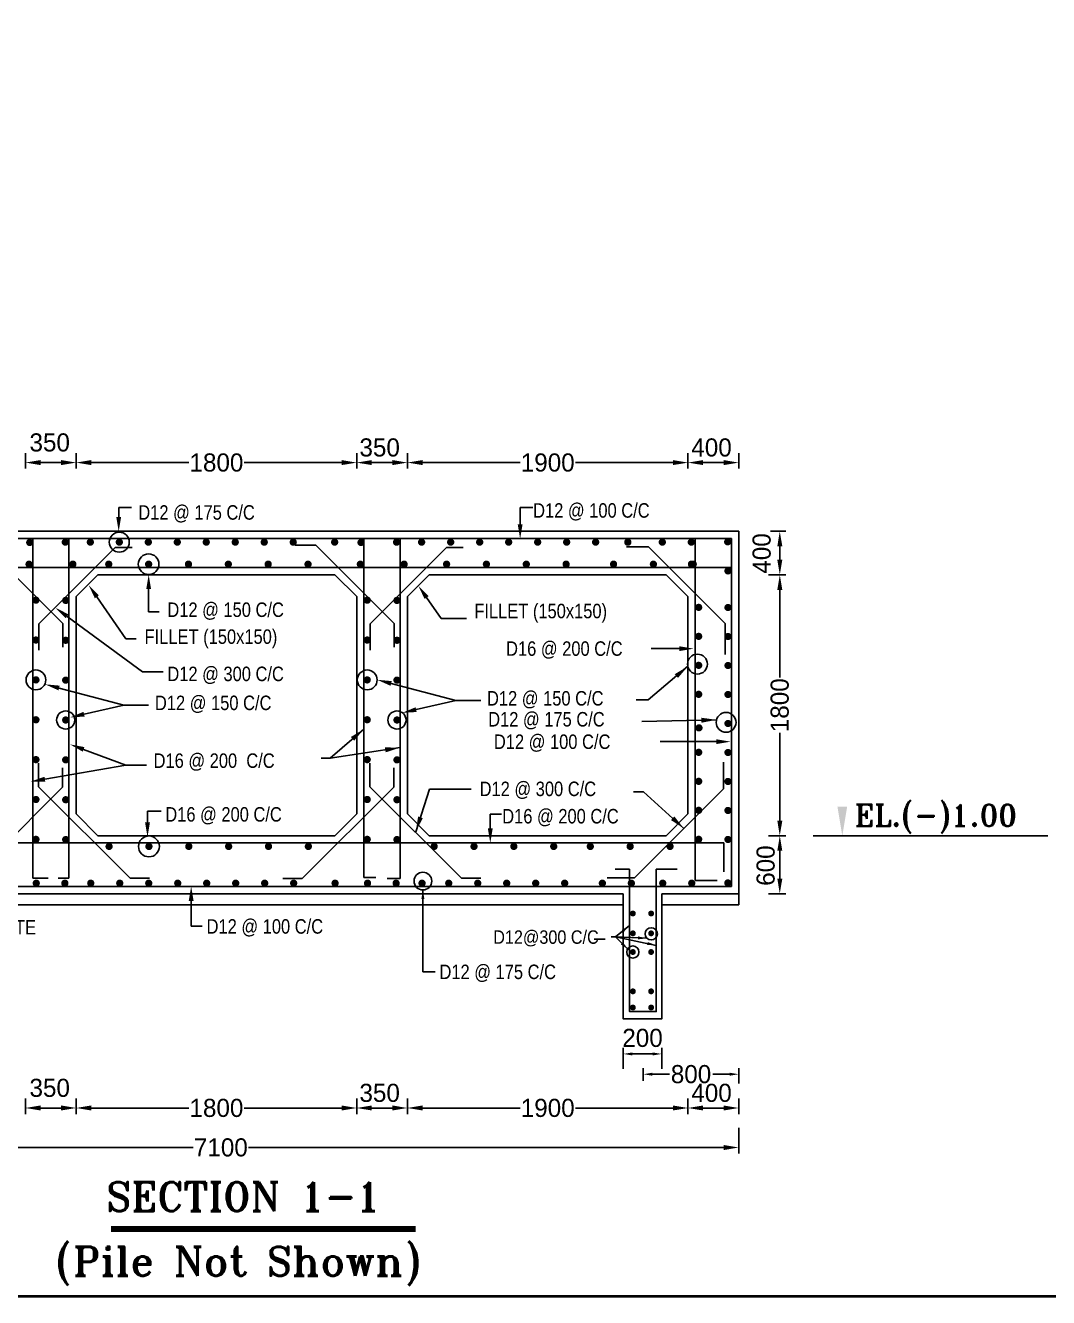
# Model space of a CAD drawing. Extents: x -377620 to 406987, y -326460 to -226264.
# Drawn here: x 97419 to 114362, y -270393 to -249332 of the extents above; entities that cross this region are included whole.
import ezdxf

# ---------------------------------------------------------------- set-up
doc = ezdxf.new("R2010")
doc.units = 0
doc.header["$LTSCALE"] = 300
doc.header["$MEASUREMENT"] = 0
doc.layers.get('DEFPOINTS').update_dxf_attribs({"linetype": 'CONTINUOUS'})
doc.layers.add('LINE', color=7, linetype='CONTINUOUS')
doc.styles.add('BIG', font='ROMANT.SHX')
doc.dimstyles.new('3', dxfattribs={"dimtxt": 225, "dimasz": 350, "dimexe": 100, "dimexo": 25, "dimgap": 9, "dimtad": 0, "dimdec": 0, "dimzin": 0, "dimdsep": 46, "dimtxsty": 'Standard', "dimcen": 0, "dimclrd": 5, "dimclre": 6, "dimclrt": 256, "dimadec": 0, "dimazin": 0, "dimtfac": 1, "dimtdec": 0, "dimtofl": 0, "dimtmove": 2, "dimatfit": 3, "dimfxl": 1, "dimtolj": 1, "dimtzin": 0, "dimarcsym": 0})

# ---------------------------------------------------------------- blocks, each defined once
blk = doc.blocks.new('*D280')
at = {"layer": 'DEFPOINTS', "color": 0}
for p in [(109701, -262747), (109701, -263707), (109911, -263707)]:
    blk.add_point(p, dxfattribs=at)
at = {"layer": 'LINE', "color": 7, "lineweight": -2}
for p, q in [((109726, -262747), (110011, -262747)), ((109911, -262997), (109911, -263457)), ((109726, -263707), (110011, -263707))]:
    blk.add_line(p, q, dxfattribs=at)
at = {"layer": 'LINE', "color": 7}
for points in [[(109870, -262997), (109953, -262997), (109911, -262747)], [(109870, -263457), (109953, -263457), (109911, -263707)]]:
    blk.add_solid(points, dxfattribs=at)
at = {"layer": 'LINE', "color": 7, "insert": (109678, -263242), "char_height": 300, "attachment_point": 5, "rotation": 90}
blk.add_mtext('\\A1;600', dxfattribs=at)
blk = doc.blocks.new('*D281')
at = {"layer": 'DEFPOINTS', "color": 0}
for p in [(98259, -267075), (102905, -267075), (102905, -267255)]:
    blk.add_point(p, dxfattribs=at)
at = {"layer": 'LINE', "color": 7, "lineweight": -2}
for p, q in [((98259, -267100), (98259, -267355)), ((98509, -267255), (100123, -267255)), ((102655, -267255), (101041, -267255)), ((102905, -267100), (102905, -267355))]:
    blk.add_line(p, q, dxfattribs=at)
at = {"layer": 'LINE', "color": 7}
for points in [[(98509, -267213), (98509, -267296), (98259, -267255)], [(102655, -267213), (102655, -267296), (102905, -267255)]]:
    blk.add_solid(points, dxfattribs=at)
at = {"layer": 'LINE', "color": 7, "insert": (100582, -267255), "char_height": 300, "attachment_point": 5}
blk.add_mtext('\\A1;1800', dxfattribs=at)
blk = doc.blocks.new('*D282')
at = {"layer": 'DEFPOINTS', "color": 0}
for p in [(97419, -267075), (98259, -267075), (98259, -267255)]:
    blk.add_point(p, dxfattribs=at)
at = {"layer": 'LINE', "color": 7, "lineweight": -2}
for p, q in [((97419, -267100), (97419, -267355)), ((97669, -267255), (98009, -267255)), ((98259, -267100), (98259, -267355))]:
    blk.add_line(p, q, dxfattribs=at)
at = {"layer": 'LINE', "color": 7}
for points in [[(97669, -267213), (97669, -267296), (97419, -267255)], [(98009, -267213), (98009, -267296), (98259, -267255)]]:
    blk.add_solid(points, dxfattribs=at)
at = {"layer": 'LINE', "color": 7, "insert": (97821, -266923), "char_height": 300, "attachment_point": 5}
blk.add_mtext('\\A1;350', dxfattribs=at)
blk = doc.blocks.new('*D283')
at = {"layer": 'DEFPOINTS', "color": 0}
for p in [(108391, -267075), (109231, -267075), (109231, -267255)]:
    blk.add_point(p, dxfattribs=at)
at = {"layer": 'LINE', "color": 7, "lineweight": -2}
for p, q in [((108391, -267100), (108391, -267355)), ((108641, -267255), (108981, -267255)), ((109231, -267100), (109231, -267355))]:
    blk.add_line(p, q, dxfattribs=at)
at = {"layer": 'LINE', "color": 7}
for points in [[(108641, -267213), (108641, -267296), (108391, -267255)], [(108981, -267213), (108981, -267296), (109231, -267255)]]:
    blk.add_solid(points, dxfattribs=at)
at = {"layer": 'LINE', "color": 7, "insert": (108781, -267006), "char_height": 300, "attachment_point": 5}
blk.add_mtext('\\A1;400', dxfattribs=at)
blk = doc.blocks.new('*D284')
at = {"layer": 'DEFPOINTS', "color": 0}
for p in [(103745, -267075), (108391, -267075), (108391, -267255)]:
    blk.add_point(p, dxfattribs=at)
at = {"layer": 'LINE', "color": 7, "lineweight": -2}
for p, q in [((103745, -267100), (103745, -267355)), ((103995, -267255), (105609, -267255)), ((108141, -267255), (106527, -267255)), ((108391, -267100), (108391, -267355))]:
    blk.add_line(p, q, dxfattribs=at)
at = {"layer": 'LINE', "color": 7}
for points in [[(103995, -267213), (103995, -267296), (103745, -267255)], [(108141, -267213), (108141, -267296), (108391, -267255)]]:
    blk.add_solid(points, dxfattribs=at)
at = {"layer": 'LINE', "color": 7, "insert": (106068, -267255), "char_height": 300, "attachment_point": 5}
blk.add_mtext('\\A1;1900', dxfattribs=at)
blk = doc.blocks.new('*D285')
at = {"layer": 'DEFPOINTS', "color": 0}
for p in [(102905, -267075), (103745, -267075), (103745, -267255)]:
    blk.add_point(p, dxfattribs=at)
at = {"layer": 'LINE', "color": 7, "lineweight": -2}
for p, q in [((102905, -267100), (102905, -267355)), ((103155, -267255), (103495, -267255)), ((103745, -267100), (103745, -267355))]:
    blk.add_line(p, q, dxfattribs=at)
at = {"layer": 'LINE', "color": 7}
for points in [[(103155, -267213), (103155, -267296), (102905, -267255)], [(103495, -267213), (103495, -267296), (103745, -267255)]]:
    blk.add_solid(points, dxfattribs=at)
at = {"layer": 'LINE', "color": 7, "insert": (103285, -267006), "char_height": 300, "attachment_point": 5}
blk.add_mtext('\\A1;350', dxfattribs=at)
blk = doc.blocks.new('*D286')
at = {"layer": 'DEFPOINTS', "color": 0}
for p in [(109731, -257707), (109731, -258427), (109911, -258427)]:
    blk.add_point(p, dxfattribs=at)
at = {"layer": 'LINE', "color": 7, "lineweight": -2}
for p, q in [((109756, -257707), (110011, -257707)), ((109911, -257957), (109911, -258177)), ((109756, -258427), (110011, -258427))]:
    blk.add_line(p, q, dxfattribs=at)
at = {"layer": 'LINE', "color": 7}
for points in [[(109870, -257957), (109953, -257957), (109911, -257707)], [(109870, -258177), (109953, -258177), (109911, -258427)]]:
    blk.add_solid(points, dxfattribs=at)
at = {"layer": 'LINE', "color": 7, "insert": (109612, -258074), "char_height": 300, "attachment_point": 5, "rotation": 90}
blk.add_mtext('\\A1;400', dxfattribs=at)
blk = doc.blocks.new('*D287')
at = {"layer": 'DEFPOINTS', "color": 0}
for p in [(109701, -258427), (109701, -262747), (109911, -262747)]:
    blk.add_point(p, dxfattribs=at)
at = {"layer": 'LINE', "color": 7, "lineweight": -2}
for p, q in [((109726, -258427), (110011, -258427)), ((109911, -258677), (109911, -260128)), ((109911, -262497), (109911, -261046)), ((109726, -262747), (110011, -262747))]:
    blk.add_line(p, q, dxfattribs=at)
at = {"layer": 'LINE', "color": 7}
for points in [[(109870, -258677), (109953, -258677), (109911, -258427)], [(109870, -262497), (109953, -262497), (109911, -262747)]]:
    blk.add_solid(points, dxfattribs=at)
at = {"layer": 'LINE', "color": 7, "insert": (109911, -260587), "char_height": 300, "attachment_point": 5, "rotation": 90}
blk.add_mtext('\\A1;1800', dxfattribs=at)
blk = doc.blocks.new('*D288')
at = {"layer": 'DEFPOINTS', "color": 0}
for p in [(98259, -256390), (102905, -256390), (102905, -256570)]:
    blk.add_point(p, dxfattribs=at)
at = {"layer": 'LINE', "color": 7, "lineweight": -2}
for p, q in [((98259, -256415), (98259, -256670)), ((102905, -256415), (102905, -256670)), ((98509, -256570), (100123, -256570)), ((102655, -256570), (101041, -256570))]:
    blk.add_line(p, q, dxfattribs=at)
at = {"layer": 'LINE', "color": 7}
for points in [[(98509, -256528), (98509, -256611), (98259, -256570)], [(102655, -256528), (102655, -256611), (102905, -256570)]]:
    blk.add_solid(points, dxfattribs=at)
at = {"layer": 'LINE', "color": 7, "insert": (100582, -256570), "char_height": 300, "attachment_point": 5}
blk.add_mtext('\\A1;1800', dxfattribs=at)
blk = doc.blocks.new('*D289')
at = {"layer": 'DEFPOINTS', "color": 0}
for p in [(97419, -256390), (98259, -256390), (98259, -256570)]:
    blk.add_point(p, dxfattribs=at)
at = {"layer": 'LINE', "color": 7, "lineweight": -2}
for p, q in [((97419, -256415), (97419, -256670)), ((98259, -256415), (98259, -256670)), ((97669, -256570), (98009, -256570))]:
    blk.add_line(p, q, dxfattribs=at)
at = {"layer": 'LINE', "color": 7}
for points in [[(97669, -256528), (97669, -256611), (97419, -256570)], [(98009, -256528), (98009, -256611), (98259, -256570)]]:
    blk.add_solid(points, dxfattribs=at)
at = {"layer": 'LINE', "color": 7, "insert": (97821, -256238), "char_height": 300, "attachment_point": 5}
blk.add_mtext('\\A1;350', dxfattribs=at)
blk = doc.blocks.new('*D290')
at = {"layer": 'DEFPOINTS', "color": 0}
for p in [(108391, -256390), (109231, -256390), (109231, -256570)]:
    blk.add_point(p, dxfattribs=at)
at = {"layer": 'LINE', "color": 7, "lineweight": -2}
for p, q in [((108391, -256415), (108391, -256670)), ((109231, -256415), (109231, -256670)), ((108641, -256570), (108981, -256570))]:
    blk.add_line(p, q, dxfattribs=at)
at = {"layer": 'LINE', "color": 7}
for points in [[(108641, -256528), (108641, -256611), (108391, -256570)], [(108981, -256528), (108981, -256611), (109231, -256570)]]:
    blk.add_solid(points, dxfattribs=at)
at = {"layer": 'LINE', "color": 7, "insert": (108781, -256321), "char_height": 300, "attachment_point": 5}
blk.add_mtext('\\A1;400', dxfattribs=at)
blk = doc.blocks.new('*D291')
at = {"layer": 'DEFPOINTS', "color": 0}
for p in [(103745, -256390), (108391, -256390), (108391, -256570)]:
    blk.add_point(p, dxfattribs=at)
at = {"layer": 'LINE', "color": 7, "lineweight": -2}
for p, q in [((103745, -256415), (103745, -256670)), ((108391, -256415), (108391, -256670)), ((103995, -256570), (105609, -256570)), ((108141, -256570), (106527, -256570))]:
    blk.add_line(p, q, dxfattribs=at)
at = {"layer": 'LINE', "color": 7}
for points in [[(103995, -256528), (103995, -256611), (103745, -256570)], [(108141, -256528), (108141, -256611), (108391, -256570)]]:
    blk.add_solid(points, dxfattribs=at)
at = {"layer": 'LINE', "color": 7, "insert": (106068, -256570), "char_height": 300, "attachment_point": 5}
blk.add_mtext('\\A1;1900', dxfattribs=at)
blk = doc.blocks.new('*D292')
at = {"layer": 'DEFPOINTS', "color": 0}
for p in [(102905, -256390), (103745, -256390), (103745, -256570)]:
    blk.add_point(p, dxfattribs=at)
at = {"layer": 'LINE', "color": 7, "lineweight": -2}
for p, q in [((102905, -256415), (102905, -256670)), ((103745, -256415), (103745, -256670)), ((103155, -256570), (103495, -256570))]:
    blk.add_line(p, q, dxfattribs=at)
at = {"layer": 'LINE', "color": 7}
for points in [[(103155, -256528), (103155, -256611), (102905, -256570)], [(103495, -256528), (103495, -256611), (103745, -256570)]]:
    blk.add_solid(points, dxfattribs=at)
at = {"layer": 'LINE', "color": 7, "insert": (103285, -256321), "char_height": 300, "attachment_point": 5}
blk.add_mtext('\\A1;350', dxfattribs=at)
blk = doc.blocks.new('*D371')
at = {"layer": 'DEFPOINTS', "color": 0}
for p in [(92079, -267556), (109231, -267556), (109231, -267909)]:
    blk.add_point(p, dxfattribs=at)
at = {"layer": 'LINE', "color": 7, "lineweight": -2}
for p, q in [((92079, -267581), (92079, -268009)), ((109231, -267581), (109231, -268009)), ((92329, -267909), (100196, -267909)), ((108981, -267909), (101114, -267909))]:
    blk.add_line(p, q, dxfattribs=at)
at = {"layer": 'LINE', "color": 7}
for points in [[(92329, -267867), (92329, -267951), (92079, -267909)], [(108981, -267867), (108981, -267951), (109231, -267909)]]:
    blk.add_solid(points, dxfattribs=at)
at = {"layer": 'LINE', "color": 7, "insert": (100655, -267909), "char_height": 300, "attachment_point": 5}
blk.add_mtext('\\A1;7100', dxfattribs=at)
blk = doc.blocks.new('*D765')
at = {"layer": 'DEFPOINTS', "color": 0}
for p in [(107957, -266360), (107318, -266633), (107957, -266633)]:
    blk.add_point(p, dxfattribs=at)
at = {"layer": 'LINE', "color": 7, "lineweight": -2}
for p, q in [((107318, -266608), (107318, -266260)), ((107468, -266360), (107807, -266360)), ((107957, -266608), (107957, -266260))]:
    blk.add_line(p, q, dxfattribs=at)
at = {"layer": 'LINE', "color": 7}
for points in [[(107468, -266335), (107468, -266385), (107318, -266360)], [(107807, -266335), (107807, -266385), (107957, -266360)]]:
    blk.add_solid(points, dxfattribs=at)
at = {"layer": 'LINE', "color": 7, "insert": (107638, -266096), "char_height": 300, "attachment_point": 5}
blk.add_mtext('\\A1;200', dxfattribs=at)
blk = doc.blocks.new('*D766')
at = {"layer": 'DEFPOINTS', "color": 0}
for p in [(107651, -266831), (109231, -266696), (109231, -266874)]:
    blk.add_point(p, dxfattribs=at)
at = {"layer": 'LINE', "color": 7, "lineweight": -2}
for p, q in [((107651, -266806), (107651, -266596)), ((109231, -266849), (109231, -266596)), ((107801, -266696), (108082, -266696)), ((109081, -266696), (108800, -266696))]:
    blk.add_line(p, q, dxfattribs=at)
at = {"layer": 'LINE', "color": 7}
for points in [[(107801, -266671), (107801, -266721), (107651, -266696)], [(109081, -266671), (109081, -266721), (109231, -266696)]]:
    blk.add_solid(points, dxfattribs=at)
at = {"layer": 'LINE', "color": 7, "insert": (108441, -266696), "char_height": 300, "attachment_point": 5}
blk.add_mtext('\\A1;800', dxfattribs=at)

msp = doc.modelspace()

# ---------------------------------------------------------------- linework, layer by layer
at = {"layer": 'LINE', "color": 7}
for p, q in [((98963.3342, -257470.4357), (98963.3342, -257310.9082)), ((98963.3342, -257310.9082), (99174.4103, -257310.9082)), ((105611.1204, -257590.4357), (105611.1204, -257310.9082)), ((105611.1204, -257310.9082), (105822.1965, -257310.9082)), ((92078.9161, -257707.3953), (109230.9161, -257707.3953)), ((109230.9161, -263889.1199), (109230.9161, -257707.3953)), ((92198.9161, -257827.3953), (109110.9161, -257827.3953)), ((96739.9451, -257938.7188), (98036.9451, -259235.7188)), ((97538.9161, -263452.5847), (97538.9161, -257827.3953)), ((97639.5502, -259237.0556), (98903.0502, -257973.5556)), ((98138.9161, -263452.5847), (98138.9161, -257827.3953)), ((98903.0502, -257973.5556), (99184.0792, -257973.5556)), ((102225.9451, -257938.7188), (101887.0792, -257938.7188)), ((102225.9451, -257938.7188), (103522.9451, -259235.7188)), ((103024.9161, -263441.5847), (103024.9161, -257827.3953)), ((103125.5502, -259237.0556), (104389.0502, -257973.5556)), ((103624.9161, -263456.5847), (103624.9161, -257827.3953)), ((104389.0502, -257973.5556), (104670.0792, -257973.5556)), ((107735.9451, -257962.7188), (107372.0792, -257962.7188)), ((107735.9451, -257962.7188), (109007.4451, -259234.2188)), ((108510.9161, -263488.5847), (108510.9161, -257827.3953)), ((109110.9161, -263587.3953), (109110.9161, -257827.3953)), ((92198.9161, -258307.3953), (109110.9161, -258307.3953)), ((98258.9161, -258787.3953), (98618.9161, -258427.3953)), ((98618.9161, -258427.3953), (102544.9161, -258427.3953)), ((102544.9161, -258427.3953), (102904.9161, -258787.3953)), ((103744.9161, -258787.3953), (104104.9161, -258427.3953)), ((104104.9161, -258427.3953), (108030.9161, -258427.3953)), ((108030.9161, -258427.3953), (108390.9161, -258787.3953)), ((98258.9161, -262387.3953), (98258.9161, -258787.3953)), ((98601.4031, -258792.9138), (99082.1791, -259486.6626)), ((99459.5281, -258664.3046), (99459.5281, -259041.1576)), ((102904.9161, -262387.3953), (102904.9161, -258787.3953)), ((102904.9161, -262387.3953), (102904.9161, -258787.3953)), ((103744.9161, -262387.3953), (103744.9161, -258787.3953)), ((104061.6203, -258804.6564), (104302.0083, -259151.5308)), ((108390.9161, -262387.3953), (108390.9161, -258787.3953)), ((108390.9161, -262387.3953), (108390.9161, -258787.3953)), ((99459.5281, -259041.1576), (99631.0502, -259041.1576)), ((97639.5502, -259237.0556), (97639.5502, -259676.5847)), ((98036.9451, -259235.7188), (98036.9451, -259624.5847)), ((98108.9945, -259115.0492), (99356.6148, -260034.9763)), ((103125.5502, -259237.0556), (103125.5502, -259676.5847)), ((103522.9451, -259235.7188), (103522.9451, -259624.5847)), ((104302.0083, -259151.5308), (104724.6489, -259151.5308)), ((109007.4451, -259234.2188), (109007.4451, -259746.5847)), ((99082.1791, -259486.6626), (99253.7014, -259486.6626)), ((108245.8589, -259650.106), (107782.6831, -259650.106)), ((99356.6148, -260034.9763), (99699.6592, -260034.9763)), ((97976.4184, -260301.6143), (99047.8746, -260583.2901)), ((103475.3513, -260226.2221), (104546.8076, -260507.8979)), ((103888.7575, -260659.6013), (104546.8076, -260507.8979)), ((104546.8076, -260507.8979), (104958.4611, -260507.8979)), ((98389.8246, -260734.9936), (99047.8746, -260583.2901)), ((99047.8746, -260583.2901), (99459.5281, -260583.2901)), ((98381.046, -261317.6937), (99082.1791, -261577.1088)), ((108857.8589, -261189.8002), (107931.5073, -261189.8002)), ((97637.7395, -261935.9244), (97637.7395, -261546.5847)), ((103123.7395, -261935.9244), (103123.7395, -261546.5847)), ((108976.7558, -261971.2612), (108976.7558, -261530.5847)), ((97740.6319, -261810.1843), (99082.1791, -261577.1088)), ((98033.7558, -261942.2612), (98033.7558, -261625.5847)), ((99082.1791, -261577.1088), (99322.1791, -261577.1088)), ((99082.1791, -261577.1088), (99425.2237, -261577.1088)), ((103519.7558, -261942.2612), (103519.7558, -261625.5847)), ((98033.7558, -261942.2612), (96518.2558, -263457.7612)), ((97637.7395, -261935.9244), (99152.2395, -263450.4244)), ((103519.7558, -261942.2612), (102004.2558, -263457.7612)), ((103123.7395, -261935.9244), (104638.2395, -263450.4244)), ((107503.7558, -263444.2612), (108976.7558, -261971.2612)), ((98258.9161, -262387.3953), (98618.9161, -262747.3953)), ((99440.4529, -262527.6729), (99440.4529, -262339.6076)), ((99440.4529, -262339.6076), (99666.606, -262339.6076)), ((102904.9161, -262387.3953), (102544.9161, -262747.3953)), ((103744.9161, -262387.3953), (104104.9161, -262747.3953)), ((105116.5554, -262627.3953), (105116.5554, -262387.6208)), ((105116.5554, -262387.6208), (105305.2299, -262387.6208)), ((108030.9161, -262747.3953), (108390.9161, -262387.3953)), ((98618.9161, -262747.3953), (102544.9161, -262747.3953)), ((104104.9161, -262747.3953), (108030.9161, -262747.3953)), ((110466.4707, -262747.3953), (114351.7864, -262747.3953)), ((92322.0792, -262867.3953), (108984.0792, -262867.3953)), ((108984.0792, -262867.3953), (108984.0792, -263343.5847)), ((97538.9161, -263452.5847), (97796.0792, -263452.5847)), ((98138.9161, -263452.5847), (97962.0792, -263452.5847)), ((99152.2395, -263450.4244), (99473.0792, -263450.4244)), ((102004.2558, -263457.7612), (101680.0792, -263457.7612)), ((103024.9161, -263441.5847), (103224.0792, -263441.5847)), ((103624.9161, -263456.5847), (103408.0792, -263456.5847)), ((104638.2395, -263450.4244), (104959.0792, -263450.4244)), ((107503.7558, -263444.2612), (107051.0792, -263444.2612)), ((92198.9161, -263587.3953), (109110.9161, -263587.3953)), ((108510.9161, -263488.5847), (108874.0792, -263488.5847)), ((94121, -263707.3953), (107318, -263707.3953)), ((94121, -263889.1199), (107318, -263889.1199)), ((100163.4522, -263827.3953), (100163.4522, -264246.2165)), ((107957, -263707.3953), (109230.9161, -263707.3953)), ((107957, -263889.1199), (109230.9161, -263889.1199)), ((100163.4522, -264246.2165), (100343.3133, -264246.2165)), ((106838.2299, -264458.9729), (107018.091, -264458.9729)), ((114282.0727, -270371.8278), (145075.0442, -270371.8278))]:
    msp.add_line(p, q, dxfattribs=at)
at = {"layer": 'LINE'}
for p, q in [((107425, -263299), (107183, -263299)), ((107866, -263299), (108211, -263299))]:
    msp.add_line(p, q, dxfattribs=at)
at = {"layer": 'LINE', "color": 7, "lineweight": 40, "const_width": 42.8247}
msp.add_lwpolyline([(84569.8442, -270371.8278), (145075.0442, -270371.8278), (145075.0442, -227586.0078), (84569.8442, -227586.0078)], close=True, dxfattribs=at)
at = {"layer": 'LINE', "color": 7}
for points, const_width in [([(97460.0673, -257892.5513, 1), (97520.0673, -257892.5513, 1)], 60), ([(98048.8209, -257887.1191, 1), (98108.8209, -257887.1191, 1)], 60), ([(98463.5688, -257887.1191, 1), (98523.5688, -257887.1191, 1)], 60), ([(98943.5688, -257887.1191, 1), (99003.5688, -257887.1191, 1)], 60), ([(99423.5688, -257887.1191, 1), (99483.5688, -257887.1191, 1)], 60), ([(99903.5688, -257887.1191, 1), (99963.5688, -257887.1191, 1)], 60), ([(100383.5688, -257887.1191, 1), (100443.5688, -257887.1191, 1)], 60), ([(100863.5688, -257887.1191, 1), (100923.5688, -257887.1191, 1)], 60), ([(101343.5688, -257887.1191, 1), (101403.5688, -257887.1191, 1)], 60), ([(101823.5688, -257887.1191, 1), (101883.5688, -257887.1191, 1)], 60), ([(102509.5688, -257887.1191, 1), (102569.5688, -257887.1191, 1)], 60), ([(102946.0673, -257892.5513, 1), (103006.0673, -257892.5513, 1)], 60), ([(103534.8209, -257887.1191, 1), (103594.8209, -257887.1191, 1)], 60), ([(103949.5688, -257887.1191, 1), (104009.5688, -257887.1191, 1)], 60), ([(104431.5688, -257887.1191, 1), (104491.5688, -257887.1191, 1)], 60), ([(104911.5688, -257887.1191, 1), (104971.5688, -257887.1191, 1)], 60), ([(105391.5688, -257887.1191, 1), (105451.5688, -257887.1191, 1)], 60), ([(105871.5688, -257887.1191, 1), (105931.5688, -257887.1191, 1)], 60), ([(106351.5688, -257887.1191, 1), (106411.5688, -257887.1191, 1)], 60), ([(106831.5688, -257887.1191, 1), (106891.5688, -257887.1191, 1)], 60), ([(107364.5688, -257887.1191, 1), (107424.5688, -257887.1191, 1)], 60), ([(107935.5688, -257887.1191, 1), (107995.5688, -257887.1191, 1)], 60), ([(108415.5688, -257887.1191, 1), (108475.5688, -257887.1191, 1)], 60), ([(109018.7402, -257881.7693, 1), (109078.7402, -257881.7693, 1)], 60), ([(97448.9943, -258251.6076, 1), (97508.9943, -258251.6076, 1)], 60), ([(98174.2464, -258251.6076, 1), (98234.2464, -258251.6076, 1)], 60), ([(98768.9943, -258251.6076, 1), (98828.9943, -258251.6076, 1)], 60), ([(99428.9943, -258251.6076, 1), (99488.9943, -258251.6076, 1)], 60), ([(100088.9943, -258251.6076, 1), (100148.9943, -258251.6076, 1)], 60), ([(100748.9943, -258251.6076, 1), (100808.9943, -258251.6076, 1)], 60), ([(101408.9943, -258251.6076, 1), (101468.9943, -258251.6076, 1)], 60), ([(102068.9943, -258251.6076, 1), (102128.9943, -258251.6076, 1)], 60), ([(102934.9943, -258251.6076, 1), (102994.9943, -258251.6076, 1)], 60), ([(103660.2464, -258251.6076, 1), (103720.2464, -258251.6076, 1)], 60), ([(104362.9943, -258251.6076, 1), (104422.9943, -258251.6076, 1)], 60), ([(105022.9943, -258251.6076, 1), (105082.9943, -258251.6076, 1)], 60), ([(105682.9943, -258251.6076, 1), (105742.9943, -258251.6076, 1)], 60), ([(106342.9943, -258251.6076, 1), (106402.9943, -258251.6076, 1)], 60), ([(107127.9943, -258251.6076, 1), (107187.9943, -258251.6076, 1)], 60), ([(107787.9943, -258251.6076, 1), (107847.9943, -258251.6076, 1)], 60), ([(108418.6017, -258251.6076, 1), (108478.6017, -258251.6076, 1)], 60), ([(108447.9943, -258251.6076, 1), (108507.9943, -258251.6076, 1)], 60), ([(109023.1203, -258362.9976, 1), (109083.1203, -258362.9976, 1)], 60), ([(97562.9142, -258847.4546, 1), (97622.9142, -258847.4546, 1)], 60), ([(98055.6873, -258851.3308, 1), (98115.6873, -258851.3308, 1)], 60), ([(103048.9142, -258847.4546, 1), (103108.9142, -258847.4546, 1)], 60), ([(103541.6873, -258851.3308, 1), (103601.6873, -258851.3308, 1)], 60), ([(108537.3961, -258966.5825, 1), (108597.3961, -258966.5825, 1)], 60), ([(109023.1203, -258968.9728, 1), (109083.1203, -258968.9728, 1)], 60), ([(97562.9142, -259507.4546, 1), (97622.9142, -259507.4546, 1)], 60), ([(98055.6873, -259511.3308, 1), (98115.6873, -259511.3308, 1)], 60), ([(103048.9142, -259507.4546, 1), (103108.9142, -259507.4546, 1)], 60), ([(103541.6873, -259511.3308, 1), (103601.6873, -259511.3308, 1)], 60), ([(108537.3961, -259446.5825, 1), (108597.3961, -259446.5825, 1)], 60), ([(109023.1203, -259448.9728, 1), (109083.1203, -259448.9728, 1)], 60), ([(108537.3961, -259926.5825, 1), (108597.3961, -259926.5825, 1)], 60), ([(109023.1203, -259928.9728, 1), (109083.1203, -259928.9728, 1)], 60), ([(97562.9142, -260167.4546, 1), (97622.9142, -260167.4546, 1)], 60), ([(98055.6873, -260171.3308, 1), (98115.6873, -260171.3308, 1)], 60), ([(103048.9142, -260167.4546, 1), (103108.9142, -260167.4546, 1)], 60), ([(103541.6873, -260171.3308, 1), (103601.6873, -260171.3308, 1)], 60), ([(108537.3961, -260406.5825, 1), (108597.3961, -260406.5825, 1)], 60), ([(109023.1203, -260408.9728, 1), (109083.1203, -260408.9728, 1)], 60), ([(97562.9142, -260827.4546, 1), (97622.9142, -260827.4546, 1)], 60), ([(98055.6873, -260831.3308, 1), (98115.6873, -260831.3308, 1)], 60), ([(103048.9142, -260827.4546, 1), (103108.9142, -260827.4546, 1)], 60), ([(103541.6873, -260831.3308, 1), (103601.6873, -260831.3308, 1)], 60), ([(108542.3961, -260961.5825, 1), (108602.3961, -260961.5825, 1)], 60), ([(109023.1203, -260888.9728, 1), (109083.1203, -260888.9728, 1)], 60), ([(108537.3961, -261366.5825, 1), (108597.3961, -261366.5825, 1)], 60), ([(109023.1203, -261368.9728, 1), (109083.1203, -261368.9728, 1)], 60), ([(97562.9142, -261487.4546, 1), (97622.9142, -261487.4546, 1)], 60), ([(98055.6873, -261491.3308, 1), (98115.6873, -261491.3308, 1)], 60), ([(103048.9142, -261487.4546, 1), (103108.9142, -261487.4546, 1)], 60), ([(103541.6873, -261491.3308, 1), (103601.6873, -261491.3308, 1)], 60), ([(108537.3961, -261846.5825, 1), (108597.3961, -261846.5825, 1)], 60), ([(109023.1203, -261848.9728, 1), (109083.1203, -261848.9728, 1)], 60), ([(97562.9142, -262147.4546, 1), (97622.9142, -262147.4546, 1)], 60), ([(98055.6873, -262151.3308, 1), (98115.6873, -262151.3308, 1)], 60), ([(103048.9142, -262147.4546, 1), (103108.9142, -262147.4546, 1)], 60), ([(103541.6873, -262151.3308, 1), (103601.6873, -262151.3308, 1)], 60), ([(108537.3961, -262326.5825, 1), (108597.3961, -262326.5825, 1)], 60), ([(109023.1203, -262328.9728, 1), (109083.1203, -262328.9728, 1)], 60), ([(97562.9142, -262807.4546, 1), (97622.9142, -262807.4546, 1)], 60), ([(98055.6873, -262811.3308, 1), (98115.6873, -262811.3308, 1)], 60), ([(103048.9142, -262807.4546, 1), (103108.9142, -262807.4546, 1)], 60), ([(103541.6873, -262811.3308, 1), (103601.6873, -262811.3308, 1)], 60), ([(108537.3961, -262806.5825, 1), (108597.3961, -262806.5825, 1)], 60), ([(109023.1203, -262808.9728, 1), (109083.1203, -262808.9728, 1)], 60), ([(98774.2728, -262924.4851, 1), (98834.2728, -262924.4851, 1)], 60), ([(99434.2728, -262924.4851, 1), (99494.2728, -262924.4851, 1)], 60), ([(100094.2728, -262924.4851, 1), (100154.2728, -262924.4851, 1)], 60), ([(100754.2728, -262924.4851, 1), (100814.2728, -262924.4851, 1)], 60), ([(101414.2728, -262924.4851, 1), (101474.2728, -262924.4851, 1)], 60), ([(102074.2728, -262924.4851, 1), (102134.2728, -262924.4851, 1)], 60), ([(104157.2728, -262924.4851, 1), (104217.2728, -262924.4851, 1)], 60), ([(104817.2728, -262924.4851, 1), (104877.2728, -262924.4851, 1)], 60), ([(105477.2728, -262924.4851, 1), (105537.2728, -262924.4851, 1)], 60), ([(106137.2728, -262924.4851, 1), (106197.2728, -262924.4851, 1)], 60), ([(106743.2728, -262924.4851, 1), (106803.2728, -262924.4851, 1)], 60), ([(107403.2728, -262924.4851, 1), (107463.2728, -262924.4851, 1)], 60), ([(108063.2728, -262924.4851, 1), (108123.2728, -262924.4851, 1)], 60), ([(109020.6764, -263528.933, 1), (109080.6764, -263528.933, 1)], 60), ([(97568.0174, -263533.1322, 1), (97628.0174, -263533.1322, 1)], 60), ([(98041.6799, -263533.1322, 1), (98101.6799, -263533.1322, 1)], 60), ([(98470.98, -263533.1322, 1), (98530.98, -263533.1322, 1)], 60), ([(98950.98, -263533.1322, 1), (99010.98, -263533.1322, 1)], 60), ([(99430.98, -263533.1322, 1), (99490.98, -263533.1322, 1)], 60), ([(99910.98, -263533.1322, 1), (99970.98, -263533.1322, 1)], 60), ([(100390.98, -263533.1322, 1), (100450.98, -263533.1322, 1)], 60), ([(100870.98, -263533.1322, 1), (100930.98, -263533.1322, 1)], 60), ([(101350.98, -263533.1322, 1), (101410.98, -263533.1322, 1)], 60), ([(101830.98, -263533.1322, 1), (101890.98, -263533.1322, 1)], 60), ([(102516.98, -263533.1322, 1), (102576.98, -263533.1322, 1)], 60), ([(103054.0174, -263533.1322, 1), (103114.0174, -263533.1322, 1)], 60), ([(103527.6799, -263533.1322, 1), (103587.6799, -263533.1322, 1)], 60), ([(103956.98, -263533.1322, 1), (104016.98, -263533.1322, 1)], 60), ([(104398.98, -263533.1322, 1), (104458.98, -263533.1322, 1)], 60), ([(104878.98, -263533.1322, 1), (104938.98, -263533.1322, 1)], 60), ([(105358.98, -263533.1322, 1), (105418.98, -263533.1322, 1)], 60), ([(105838.98, -263533.1322, 1), (105898.98, -263533.1322, 1)], 60), ([(106318.98, -263533.1322, 1), (106378.98, -263533.1322, 1)], 60), ([(106942.98, -263533.1322, 1), (107002.98, -263533.1322, 1)], 60), ([(107422.98, -263533.1322, 1), (107482.98, -263533.1322, 1)], 60), ([(107942.98, -263533.1322, 1), (108002.98, -263533.1322, 1)], 60), ([(108422.98, -263533.1322, 1), (108482.98, -263533.1322, 1)], 60), ([(107453.9098, -264034.6463, 1), (107502.6123, -264034.6463, 1)], 48.7025), ([(107755.9098, -264034.6463, 1), (107804.6123, -264034.6463, 1)], 48.7025), ([(107453.9098, -264363.6463, 1), (107502.6123, -264363.6463, 1)], 48.7025), ([(107755.9098, -264363.6463, 1), (107804.6123, -264363.6463, 1)], 48.7025), ([(107453.9098, -264672.6463, 1), (107502.6123, -264672.6463, 1)], 48.7025), ([(107755.9098, -264672.6463, 1), (107804.6123, -264672.6463, 1)], 48.7025), ([(107453.9098, -265323.6463, 1), (107502.6123, -265323.6463, 1)], 48.7025), ([(107755.9098, -265323.6463, 1), (107804.6123, -265323.6463, 1)], 48.7025), ([(107453.9098, -265591.6463, 1), (107502.6123, -265591.6463, 1)], 48.7025), ([(107755.9098, -265591.6463, 1), (107804.6123, -265591.6463, 1)], 48.7025)]:
    msp.add_lwpolyline(points, format="xyb", close=True, dxfattribs=dict(at, const_width=const_width))
at = {"layer": 'LINE'}
for points in [[(107866, -263299), (107866, -265658.952), (107425, -265658.952), (107425, -263299)], [(107957, -263707.3953), (107957, -265780.952), (107318, -265780.952), (107318, -263707.3953)]]:
    msp.add_lwpolyline(points, dxfattribs=at)
at = {"layer": 'LINE', "color": 7, "const_width": 96}
msp.add_lwpolyline([(98836.4944, -269258.2924), (103878.9748, -269258.2924)], dxfattribs=at)
at = {"layer": 'LINE', "color": 7}
for centre, radius in [((98973.5688, -257887.1191), 165.7908), ((99458.9943, -258251.6076), 170.6569), ((108547.6194, -259906.0733), 164.3394), ((97592.9142, -260167.4546), 164.3394), ((103078.9142, -260167.4546), 164.3394), ((98085.6873, -260831.3308), 149.6193), ((103571.6873, -260831.3308), 149.6193), ((109021.9205, -260870.3186), 164.3394), ((99464.2728, -262924.4851), 172.7759), ((104000.9199, -263498.4048), 146.1643)]:
    msp.add_circle(centre, radius, dxfattribs=at)
at = {"layer": 'LINE'}
for centre in [(107782.2611, -264371.6463), (107478.2611, -264672.6463)]:
    msp.add_circle(centre, 101.3056, dxfattribs=at)
at = {"layer": 'LINE', "color": 7}
for points in [[(99003.3342, -257470.4357), (98923.3342, -257470.4357), (98963.3342, -257710.4357)], [(105651.1204, -257590.4357), (105571.1204, -257590.4357), (105611.1204, -257830.4357)], [(98568.5262, -258815.6978), (98634.2799, -258770.1298), (98464.6988, -258595.6527)], [(99419.5281, -258664.3046), (99499.5281, -258664.3046), (99459.5281, -258424.3046)], [(104028.7435, -258827.4405), (104094.4972, -258781.8724), (103924.9161, -258607.3953)], [(98085.256, -259147.2437), (98132.7329, -259082.8547), (97915.8275, -258972.6184)], [(108245.8589, -259610.106), (108245.8589, -259690.106), (108485.8589, -259650.106)], [(97966.2483, -260340.2999), (97986.5884, -260262.9288), (97744.3052, -260240.594)], [(103465.1812, -260264.9076), (103485.5214, -260187.5365), (103243.2381, -260165.2017)], [(98398.8103, -260773.9712), (98380.8389, -260696.0159), (98155.9587, -260788.9078)], [(103897.7433, -260698.579), (103879.7718, -260620.6237), (103654.8917, -260713.5155)], [(108857.8589, -261149.8002), (108857.8589, -261229.8002), (109097.8589, -261189.8002)], [(98367.1658, -261355.2083), (98394.9261, -261280.1792), (98155.9587, -261234.4128)], [(97747.4787, -261849.594), (97733.785, -261770.7747), (97504.174, -261851.2657)], [(111026.1819, -262267.3953), (110866.1819, -262267.3953), (110946.1819, -262747.3953)], [(99480.4529, -262527.6729), (99400.4529, -262527.6729), (99440.4529, -262767.6729)], [(105156.5554, -262627.3953), (105076.5554, -262627.3953), (105116.5554, -262867.3953)], [(100123.4522, -263827.3953), (100203.4522, -263827.3953), (100163.4522, -263587.3953)]]:
    msp.add_solid(points, dxfattribs=at)

# ---------------------------------------------------------------- texts
for s, height, width, p in [('D12 @ 175 C/C', 240, 0.85, (99287.9283, -257514.8504)), ('D12 @ 100 C/C', 240, 0.85, (105826.272, -257481.7271)), ('D12 @ 150 C/C', 240, 0.85, (99769.2894, -259125.5221)), ('FILLET (150x150)', 240, 0.85, (104852.1574, -259147.1338)), ('FILLET (150x150)', 240, 0.85, (99391.9402, -259571.0271)), ('D16 @ 200 C/C', 240, 0.85, (105378.4235, -259768.8679)), ('D12 @ 300 C/C', 240, 0.85, (99769.2892, -260187.88)), ('D12 @ 150 C/C', 240, 0.85, (99563.4627, -260667.6546)), ('D12 @ 150 C/C', 240, 0.85, (105062.3956, -260592.2623)), ('D12 @ 175 C/C', 240, 0.85, (105081.9283, -260939.2539)), ('D12 @ 100 C/C', 240, 0.85, (105176.5266, -261310.7272)), ('D16 @ 200  C/C', 240, 0.85, (99541.061, -261624.3986)), ('D12 @ 300 C/C', 240, 0.85, (104940.1825, -262091.1917)), ('D16 @ 200 C/C', 240, 0.85, (99734.9849, -262513.3353)), ('D16 @ 200 C/C', 240, 0.85, (105314.6448, -262544.0699)), ('75 LEAN CONCRETE', 240, 0.85, (94896.5264, -264382.1005)), ('D12 @ 100 C/C', 240, 0.85, (100418.9463, -264368.6749)), ('D12@300 C/C', 222.64, 0.9, (105165.9492, -264536.649)), ('D12 @ 175 C/C', 240, 0.85, (104275.4118, -265120.9805))]:
    msp.add_text(s, height=height, dxfattribs=dict(at, width=width)).set_placement(p)
at = {"layer": 'LINE', "color": 7, "style": 'BIG'}
for s, height, p in [('EL.(-)1.00', 360, (111152.9387, -262588.4641)), ('SECTION 1-1', 480, (98760.0933, -268960.9482)), ('(Pile Not Shown)', 480, (97921.5609, -270030.894))]:
    msp.add_text(s, height=height, dxfattribs=at).set_placement(p)

# ---------------------------------------------------------------- dimensions: what is measured, and where the dimension line sits
at = {"layer": 'LINE', "color": 7}
for base, p1, p2, text, picture, middle in [((98258.9161, -256569.5965), (97418.9161, -256389.918), (98258.9161, -256389.918), '350', '*D289', (97820.8777, -256237.5847)), ((103744.9161, -256569.5965), (102904.9161, -256389.918), (103744.9161, -256389.918), '350', '*D292', (103285.0792, -256320.5847)), ((109230.9161, -256569.5965), (108390.9161, -256389.918), (109230.9161, -256389.918), '400', '*D290', (108781.0792, -256320.5847)), ((98258.9161, -267254.5965), (97418.9161, -267074.918), (98258.9161, -267074.918), '350', '*D282', (97820.8777, -266922.5847)), ((103744.9161, -267254.5965), (102904.9161, -267074.918), (103744.9161, -267074.918), '350', '*D285', (103285.0792, -267005.5847)), ((109230.9161, -267254.5965), (108390.9161, -267074.918), (109230.9161, -267074.918), '400', '*D283', (108781.0792, -267005.5847))]:
    dim = msp.add_linear_dim(base=base, p1=p1, p2=p2, text=text, dimstyle='3', override={"dimtxt": 300, "dimasz": 250, "dimclrd": 7, "dimclre": 7, "dimclrt": 7}, dxfattribs=at)
    dim.commit()
    dim.dimension.update_dxf_attribs({"geometry": picture, "text_midpoint": middle, "dimtype": 160})
for base, p1, p2, text, override, picture, middle in [((102904.9161, -256569.5965), (98258.9161, -256389.918), (102904.9161, -256389.918), '1800', {"dimtxt": 300, "dimasz": 250, "dimclrd": 7, "dimclre": 7, "dimclrt": 7}, '*D288', (100581.9161, -256569.5965)), ((108390.9161, -256569.5965), (103744.9161, -256389.918), (108390.9161, -256389.918), '1900', {"dimtxt": 300, "dimasz": 250, "dimclrd": 7, "dimclre": 7, "dimclrt": 7}, '*D291', (106067.9161, -256569.5965)), ((107957, -266359.952), (107318, -266632.952), (107957, -266632.952), '200', {"dimtxt": 300, "dimasz": 150, "dimclrd": 7, "dimclre": 7, "dimclrt": 7}, '*D765', (107637.5, -266096.452)), ((109230.9161, -266695.952), (107651, -266830.952), (109230.9161, -266874), '800', {"dimtxt": 300, "dimasz": 150, "dimclrd": 7, "dimclre": 7, "dimclrt": 7}, '*D766', (108440.958, -266695.952)), ((102904.9161, -267254.5965), (98258.9161, -267074.918), (102904.9161, -267074.918), '1800', {"dimtxt": 300, "dimasz": 250, "dimclrd": 7, "dimclre": 7, "dimclrt": 7}, '*D281', (100581.9161, -267254.5965)), ((108390.9161, -267254.5965), (103744.9161, -267074.918), (108390.9161, -267074.918), '1900', {"dimtxt": 300, "dimasz": 250, "dimclrd": 7, "dimclre": 7, "dimclrt": 7}, '*D284', (106067.9161, -267254.5965)), ((109230.9161, -267909.0862), (92078.9161, -267556.425), (109230.9161, -267556.425), '7100', {"dimtxt": 300, "dimasz": 250, "dimclrd": 7, "dimclre": 7, "dimclrt": 7}, '*D371', (100654.9161, -267909.0862))]:
    dim = msp.add_linear_dim(base=base, p1=p1, p2=p2, text=text, dimstyle='3', override=override, dxfattribs=at)
    dim.commit()
    dim.dimension.update_dxf_attribs({"geometry": picture, "text_midpoint": middle})
for base, p1, p2, text, picture, middle in [((109911.2603, -258427.3953), (109731.3992, -257707.3953), (109731.3992, -258427.3953), '400', '*D286', (109612.4962, -258074.4235)), ((109911.2603, -263707.3953), (109701.4222, -262747.3953), (109701.4222, -263707.3953), '600', '*D280', (109677.5002, -263242.3602))]:
    dim = msp.add_linear_dim(base=base, p1=p1, p2=p2, angle=90, text=text, dimstyle='3', override={"dimtxt": 300, "dimasz": 250, "dimclrd": 7, "dimclre": 7, "dimclrt": 7}, dxfattribs=at)
    dim.commit()
    dim.dimension.update_dxf_attribs({"geometry": picture, "text_midpoint": middle, "dimtype": 160})
dim = msp.add_linear_dim(base=(109911.2603, -262747.3953), p1=(109701.4222, -258427.3953), p2=(109701.4222, -262747.3953), angle=90, text='1800', dimstyle='3', override={"dimtxt": 300, "dimasz": 250, "dimclrd": 7, "dimclre": 7, "dimclrt": 7}, dxfattribs=at)
dim.commit()
dim.dimension.update_dxf_attribs({"geometry": '*D287', "text_midpoint": (109911.2603, -260587.3953)})

# ---------------------------------------------------------------- leaders
for points, override in [([(108389.3429, -259941.7225), (107733.0466, -260498.2296), (107534.5029, -260498.2296)], {"dimtxt": 300, "dimasz": 250, "dimclrd": 7, "dimclre": 7, "dimclrt": 7}), ([(108863.6439, -260828.828), (107627.688, -260858.5405)], {"dimtxt": 300, "dimasz": 250, "dimclrd": 7, "dimclre": 7, "dimclrt": 7}), ([(103024.9161, -260980.511), (102464.3687, -261463.5509), (102318.2531, -261463.5509)], {"dimtxt": 300, "dimasz": 250, "dimclrd": 7, "dimclre": 7, "dimclrt": 7}), ([(103624.9161, -261288.7271), (102464.3687, -261463.5509)], {"dimtxt": 300, "dimasz": 250, "dimclrd": 7, "dimclre": 7, "dimclrt": 7}), ([(103882.5564, -262680.2452), (104112.4472, -261978.3899), (104800.0104, -261978.8195)], {"dimtxt": 300, "dimasz": 250, "dimclrd": 7, "dimclre": 7, "dimclrt": 7}), ([(108321.945, -262626.072), (107654.9116, -262019.4693), (107490.3325, -262019.4693)], {"dimtxt": 300, "dimasz": 250, "dimclrd": 7, "dimclre": 7, "dimclrt": 7}), ([(104000.9199, -263644.5692), (104000.9199, -265001), (104204, -265001)], {"dimtxt": 300, "dimasz": 150, "dimclrd": 7, "dimclre": 7, "dimclrt": 7}), ([(107425, -264231.952), (107189, -264421.952)], {"dimtxt": 300, "dimasz": 150, "dimclrd": 7, "dimclre": 7, "dimclrt": 7}), ([(107712.8694, -264445.4544), (107189, -264421.952), (107119, -264421.952)], {"dimtxt": 300, "dimasz": 150, "dimclrd": 7, "dimclre": 7, "dimclrt": 7}), ([(107403, -264634.3893), (107189, -264421.952)], {"dimtxt": 300, "dimasz": 150, "dimclrd": 7, "dimclre": 7, "dimclrt": 7}), ([(107866, -264561.952), (107189, -264421.952)], {"dimtxt": 300, "dimasz": 150, "dimclrd": 7, "dimclre": 7, "dimclrt": 7})]:
    msp.add_leader(points, dimstyle='3', override=override, dxfattribs=at)

doc.saveas('drawing.dxf')
